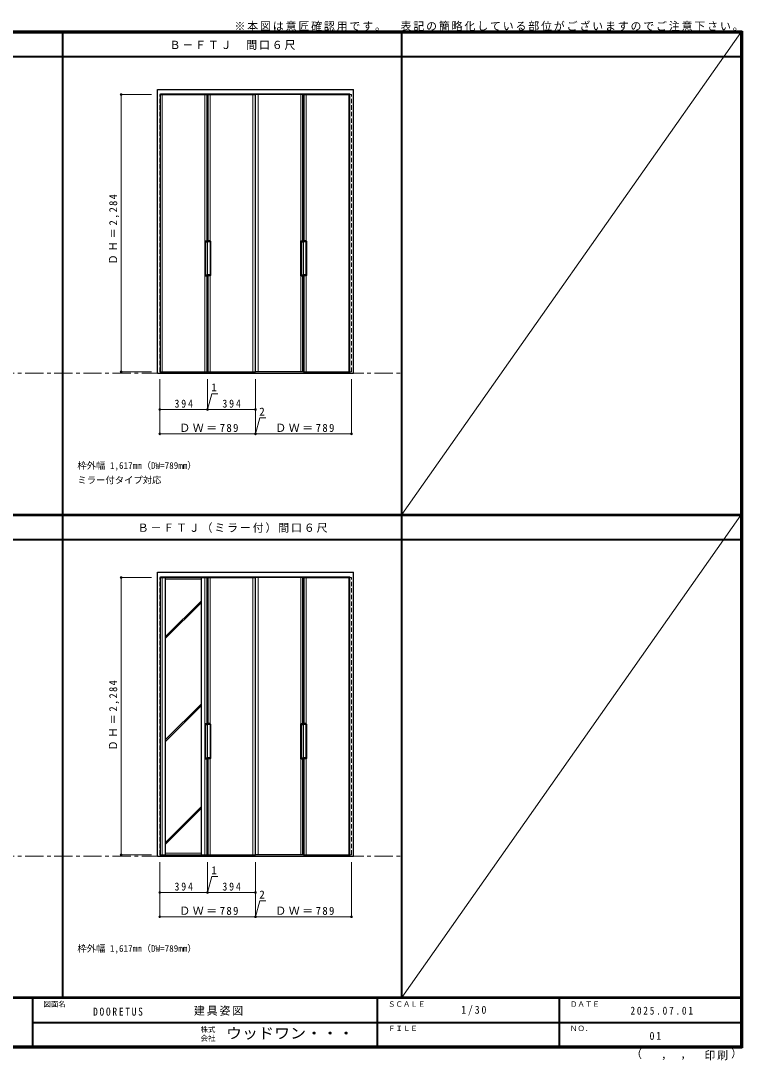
# Model space of a CAD drawing. Units: millimetres at full size, sheet at 1:30; details may follow other scales. Extents: x -6000 to 5700, y -4307 to 4260.
# Drawn here: x -246 to 5700, y -4307 to 4260 of the extents above; entities that cross this region are included whole.
import ezdxf
from ezdxf.enums import TextEntityAlignment as Align

# ---------------------------------------------------------------- set-up
doc = ezdxf.new("R2010")
doc.units = ezdxf.units.MM
doc.header["$LTSCALE"] = 30
doc.header["$PDMODE"] = 32
doc.header["$PDSIZE"] = 15
doc.linetypes.add('CHAIN1', pattern=[8, 5, -1, 1, -1])
doc.linetypes.add('DASHED1', pattern=[1.8, 1.2, -0.6])
for name, color, linetype, lineweight in [('0-1_通り芯', 7, 'CHAIN1', 18), ('0-2_扉', 3, 'Continuous', 25), ('0-3_仕上げ', 7, 'Continuous', 18), ('0-4_枠', 3, 'Continuous', 25), ('0-B_寸法', 4, 'Continuous', 9), ('0-C_ハッチ', 4, 'Continuous', 9), ('F-1_枠', 6, 'Continuous', 40), ('F-A_文字', 7, 'Continuous', 18)]:
    doc.layers.add(name, color=color, linetype=linetype, lineweight=lineweight)
doc.layers.add('0-A_文字', color=7, linetype='Continuous')
doc.styles.add('ＭＳ ゴシック', font='')
doc.styles.get('ＭＳ ゴシック').set_extended_font_data('MS Gothic')

msp = doc.modelspace()

# ---------------------------------------------------------------- linework, layer by layer
at = {"layer": '0-1_通り芯'}
for p, q in [((-5490, 1356), (2895, 1356)), ((-5490, -2624.5), (2895, -2624.5))]:
    msp.add_line(p, q, dxfattribs=at)
at = {"layer": '0-2_扉', "color": 4, "linetype": 'DASHED1', "lineweight": 9}
for p, q in [((898.5, 1367.5), (898.5, 3651.5)), ((904, 3651.5), (898.5, 3651.5)), ((2467, 3651.5), (2478.5, 3651.5)), ((2478.5, 1367.5), (2478.5, 3651.5)), ((904, 1367.5), (898.5, 1367.5)), ((2467, 1367.5), (2478.5, 1367.5)), ((898.5, -2613), (898.5, -329)), ((904, -329), (898.5, -329)), ((2467, -329), (2478.5, -329)), ((2478.5, -2613), (2478.5, -329)), ((904, -2613), (898.5, -2613)), ((2467, -2613), (2478.5, -2613))]:
    msp.add_line(p, q, dxfattribs=at)
at = {"layer": '0-2_扉'}
for p, q in [((904, 3651.5), (1292.5, 3651.5)), ((1288.5, 2447.5), (1288.5, 3651.5)), ((1292.5, 1367.5), (1292.5, 3651.5)), ((1293.5, 1367.5), (1293.5, 3651.5)), ((1293.5, 3651.5), (1687.5, 3651.5)), ((1297.5, 2447.5), (1297.5, 3651.5)), ((1687.5, 1367.5), (1687.5, 3651.5)), ((1689.5, 1367.5), (1689.5, 3651.5)), ((2083.5, 3651.5), (1689.5, 3651.5)), ((2079.5, 2447.5), (2079.5, 3651.5)), ((2083.5, 1367.5), (2083.5, 3651.5)), ((2084.5, 1367.5), (2084.5, 3651.5)), ((2084.5, 3651.5), (2467, 3651.5)), ((2088.5, 2447.5), (2088.5, 3651.5)), ((1269.5, 2444.5), (1269.5, 2160.5)), ((1272.5, 2447.5), (1292.5, 2447.5)), ((1272.5, 2436.5), (1272.5, 2168.5)), ((1275.5, 2439.5), (1289.5, 2439.5)), ((1292.5, 2447.5), (1292.5, 2442.5)), ((1292.5, 2442.5), (1292.5, 2444)), ((1292.5, 2442.5), (1292.5, 2444)), ((1313.5, 2447.5), (1293.5, 2447.5)), ((1293.5, 2447.5), (1293.5, 2442.5)), ((1293.5, 2442.5), (1293.5, 2444)), ((1293.5, 2442.5), (1293.5, 2444)), ((1310.5, 2439.5), (1296.5, 2439.5)), ((1313.5, 2436.5), (1313.5, 2168.5)), ((1316.5, 2444.5), (1316.5, 2160.5)), ((2060.5, 2444.5), (2060.5, 2160.5)), ((2063.5, 2447.5), (2083.5, 2447.5)), ((2063.5, 2436.5), (2063.5, 2168.5)), ((2066.5, 2439.5), (2080.5, 2439.5)), ((2083.5, 2447.5), (2083.5, 2442.5)), ((2083.5, 2442.5), (2083.5, 2444)), ((2083.5, 2442.5), (2083.5, 2444)), ((2104.5, 2447.5), (2084.5, 2447.5)), ((2084.5, 2447.5), (2084.5, 2442.5)), ((2084.5, 2442.5), (2084.5, 2444)), ((2084.5, 2442.5), (2084.5, 2444)), ((2101.5, 2439.5), (2087.5, 2439.5)), ((2104.5, 2436.5), (2104.5, 2168.5)), ((2107.5, 2444.5), (2107.5, 2160.5)), ((1272.5, 2157.5), (1292.5, 2157.5)), ((1275.5, 2165.5), (1289.5, 2165.5)), ((1288.5, 1367.5), (1288.5, 2157.5)), ((1292.5, 2162.5), (1292.5, 2161)), ((1292.5, 2162.5), (1292.5, 2161)), ((1292.5, 2162.5), (1292.5, 2161)), ((1292.5, 2157.5), (1292.5, 2162.5)), ((1293.5, 2162.5), (1293.5, 2161)), ((1293.5, 2162.5), (1293.5, 2161)), ((1293.5, 2162.5), (1293.5, 2161)), ((1293.5, 2157.5), (1293.5, 2162.5)), ((1313.5, 2157.5), (1293.5, 2157.5)), ((1310.5, 2165.5), (1296.5, 2165.5)), ((1297.5, 1367.5), (1297.5, 2157.5)), ((2063.5, 2157.5), (2083.5, 2157.5)), ((2066.5, 2165.5), (2080.5, 2165.5)), ((2079.5, 1367.5), (2079.5, 2157.5)), ((2083.5, 2162.5), (2083.5, 2161)), ((2083.5, 2162.5), (2083.5, 2161)), ((2083.5, 2162.5), (2083.5, 2161)), ((2083.5, 2157.5), (2083.5, 2162.5)), ((2084.5, 2162.5), (2084.5, 2161)), ((2084.5, 2162.5), (2084.5, 2161)), ((2084.5, 2162.5), (2084.5, 2161)), ((2084.5, 2157.5), (2084.5, 2162.5)), ((2104.5, 2157.5), (2084.5, 2157.5)), ((2101.5, 2165.5), (2087.5, 2165.5)), ((2088.5, 1367.5), (2088.5, 2157.5)), ((904, 1367.5), (1292.5, 1367.5)), ((1293.5, 1367.5), (1687.5, 1367.5)), ((2083.5, 1367.5), (1689.5, 1367.5)), ((2084.5, 1367.5), (2467, 1367.5)), ((904, -329), (1292.5, -329)), ((947.5, -2613), (947.5, -329)), ((1243.5, -2613), (1243.5, -329)), ((1288.5, -1533), (1288.5, -329)), ((1292.5, -2613), (1292.5, -329)), ((1293.5, -2613), (1293.5, -329)), ((1293.5, -329), (1687.5, -329)), ((1297.5, -1533), (1297.5, -329)), ((1687.5, -2613), (1687.5, -329)), ((1689.5, -2613), (1689.5, -329)), ((2083.5, -329), (1689.5, -329)), ((2079.5, -1533), (2079.5, -329)), ((2083.5, -2613), (2083.5, -329)), ((2084.5, -2613), (2084.5, -329)), ((2084.5, -329), (2467, -329)), ((2088.5, -1533), (2088.5, -329)), ((1269.5, -1536), (1269.5, -1820)), ((1272.5, -1533), (1292.5, -1533)), ((1275.5, -1541), (1289.5, -1541)), ((1292.5, -1533), (1292.5, -1538)), ((1292.5, -1538), (1292.5, -1536.5)), ((1292.5, -1538), (1292.5, -1536.5)), ((1313.5, -1533), (1293.5, -1533)), ((1293.5, -1533), (1293.5, -1538)), ((1293.5, -1538), (1293.5, -1536.5)), ((1293.5, -1538), (1293.5, -1536.5)), ((1310.5, -1541), (1296.5, -1541)), ((1316.5, -1536), (1316.5, -1820)), ((2060.5, -1536), (2060.5, -1820)), ((2063.5, -1533), (2083.5, -1533)), ((2066.5, -1541), (2080.5, -1541)), ((2083.5, -1533), (2083.5, -1538)), ((2083.5, -1538), (2083.5, -1536.5)), ((2083.5, -1538), (2083.5, -1536.5)), ((2104.5, -1533), (2084.5, -1533)), ((2084.5, -1533), (2084.5, -1538)), ((2084.5, -1538), (2084.5, -1536.5)), ((2084.5, -1538), (2084.5, -1536.5)), ((2101.5, -1541), (2087.5, -1541)), ((2107.5, -1536), (2107.5, -1820)), ((1272.5, -1544), (1272.5, -1812)), ((1313.5, -1544), (1313.5, -1812)), ((2063.5, -1544), (2063.5, -1812)), ((2104.5, -1544), (2104.5, -1812)), ((1272.5, -1823), (1292.5, -1823)), ((1275.5, -1815), (1289.5, -1815)), ((1288.5, -2613), (1288.5, -1823)), ((1292.5, -1818), (1292.5, -1819.5)), ((1292.5, -1818), (1292.5, -1819.5)), ((1292.5, -1818), (1292.5, -1819.5)), ((1292.5, -1823), (1292.5, -1818)), ((1293.5, -1818), (1293.5, -1819.5)), ((1293.5, -1818), (1293.5, -1819.5)), ((1293.5, -1818), (1293.5, -1819.5)), ((1293.5, -1823), (1293.5, -1818)), ((1313.5, -1823), (1293.5, -1823)), ((1310.5, -1815), (1296.5, -1815)), ((1297.5, -2613), (1297.5, -1823)), ((2063.5, -1823), (2083.5, -1823)), ((2066.5, -1815), (2080.5, -1815)), ((2079.5, -2613), (2079.5, -1823)), ((2083.5, -1818), (2083.5, -1819.5)), ((2083.5, -1818), (2083.5, -1819.5)), ((2083.5, -1818), (2083.5, -1819.5)), ((2083.5, -1823), (2083.5, -1818)), ((2084.5, -1818), (2084.5, -1819.5)), ((2084.5, -1818), (2084.5, -1819.5)), ((2084.5, -1818), (2084.5, -1819.5)), ((2084.5, -1823), (2084.5, -1818)), ((2104.5, -1823), (2084.5, -1823)), ((2101.5, -1815), (2087.5, -1815)), ((2088.5, -2613), (2088.5, -1823)), ((904, -2613), (1292.5, -2613)), ((1293.5, -2613), (1687.5, -2613)), ((2083.5, -2613), (1689.5, -2613)), ((2084.5, -2613), (2467, -2613))]:
    msp.add_line(p, q, dxfattribs=at)
for centre, start, end in [((1272.5, 2444.5), 90, 180), ((1275.5, 2436.5), 90, 180), ((1289.5, 2442.5), 270, 0), ((1296.5, 2442.5), 180, 270), ((1310.5, 2436.5), 0, 90), ((1313.5, 2444.5), 0, 90), ((2063.5, 2444.5), 90, 180), ((2066.5, 2436.5), 90, 180), ((2080.5, 2442.5), 270, 0), ((2087.5, 2442.5), 180, 270), ((2101.5, 2436.5), 0, 90), ((2104.5, 2444.5), 0, 90), ((1272.5, 2160.5), 180, 270), ((1275.5, 2168.5), 180, 270), ((1289.5, 2162.5), 0, 90), ((1296.5, 2162.5), 90, 180), ((1310.5, 2168.5), 270, 0), ((1313.5, 2160.5), 270, 0), ((2063.5, 2160.5), 180, 270), ((2066.5, 2168.5), 180, 270), ((2080.5, 2162.5), 0, 90), ((2087.5, 2162.5), 90, 180), ((2101.5, 2168.5), 270, 0), ((2104.5, 2160.5), 270, 0), ((1272.5, -1536), 90, 180), ((1275.5, -1544), 90, 180), ((1289.5, -1538), 270, 0), ((1296.5, -1538), 180, 270), ((1310.5, -1544), 0, 90), ((1313.5, -1536), 0, 90), ((2063.5, -1536), 90, 180), ((2066.5, -1544), 90, 180), ((2080.5, -1538), 270, 0), ((2087.5, -1538), 180, 270), ((2101.5, -1544), 0, 90), ((2104.5, -1536), 0, 90), ((1272.5, -1820), 180, 270), ((1275.5, -1812), 180, 270), ((1289.5, -1818), 0, 90), ((1296.5, -1818), 90, 180), ((1310.5, -1812), 270, 0), ((1313.5, -1820), 270, 0), ((2063.5, -1820), 180, 270), ((2066.5, -1812), 180, 270), ((2080.5, -1818), 0, 90), ((2087.5, -1818), 90, 180), ((2101.5, -1812), 270, 0), ((2104.5, -1820), 270, 0)]:
    msp.add_arc(centre, 3, start, end, dxfattribs=at)
at = {"layer": '0-3_仕上げ'}
for p, q in [((919.5, 1367.5), (919.5, 3651.5)), ((1271.5, 2447.33), (1271.5, 3651.5)), ((1314.5, 2447.33), (1314.5, 3651.5)), ((1666.5, 1367.5), (1666.5, 3651.5)), ((1710.5, 1367.5), (1710.5, 3651.5)), ((2062.5, 2447.33), (2062.5, 3651.5)), ((2105.5, 2447.33), (2105.5, 3651.5)), ((2457.5, 1367.5), (2457.5, 3651.5)), ((1271.5, 1367.5), (1271.5, 2157.5)), ((1314.5, 1367.5), (1314.5, 2157.5)), ((2062.5, 1367.5), (2062.5, 2157.5)), ((2105.5, 1367.5), (2105.5, 2157.5)), ((919.5, -2613), (919.5, -329)), ((947.5, -341), (1243.5, -341)), ((1271.5, -1533.17), (1271.5, -329)), ((1314.5, -1533.17), (1314.5, -329)), ((1666.5, -2613), (1666.5, -329)), ((1710.5, -2613), (1710.5, -329)), ((2062.5, -1533.17), (2062.5, -329)), ((2105.5, -1533.17), (2105.5, -329)), ((2457.5, -2613), (2457.5, -329)), ((1271.5, -2613), (1271.5, -1823)), ((1314.5, -2613), (1314.5, -1823)), ((2062.5, -2613), (2062.5, -1823)), ((2105.5, -2613), (2105.5, -1823)), ((947.5, -2601), (1243.5, -2601))]:
    msp.add_line(p, q, dxfattribs=at)
at = {"layer": '0-4_枠'}
for p, q in [((880, 1356), (880, 3695)), ((880, 3695), (2497, 3695)), ((2497, 1356), (2497, 3695)), ((904, 1356), (904, 3659)), ((904, 3659), (2467, 3659)), ((2467, 1356), (2467, 3659)), ((880, 1356), (2497, 1356)), ((880, -2624.5), (880, -285.5)), ((880, -285.5), (2497, -285.5)), ((904, -2624.5), (904, -321.5)), ((904, -321.5), (2467, -321.5)), ((2467, -2624.5), (2467, -321.5)), ((2497, -2624.5), (2497, -285.5)), ((880, -2624.5), (2497, -2624.5))]:
    msp.add_line(p, q, dxfattribs=at)
at = {"layer": '0-B_寸法'}
for p, q in [((580, 3651.5), (830, 3651.5)), ((580, 3651.5), (580, 1367.5)), ((580, 1367.5), (830, 1367.5)), ((898.5, 856), (898.5, 1306)), ((1292.5, 1056), (1292.5, 1306)), ((1293.5, 1056), (1293.5, 1306)), ((1687.5, 856), (1687.5, 1306)), ((1689.5, 856), (1689.5, 1306)), ((2478.5, 856), (2478.5, 1306)), ((1293, 1056), (1327.95, 1186.43)), ((1327.95, 1186.43), (1378.73, 1186.43)), ((898.5, 1056), (1292.5, 1056)), ((1292.5, 1056), (1293.5, 1056)), ((1293.5, 1056), (1687.5, 1056)), ((1688.5, 856), (1723.45, 986.43)), ((1723.45, 986.43), (1774.23, 986.43)), ((898.5, 856), (1687.5, 856)), ((1687.5, 856), (1689.5, 856)), ((1689.5, 856), (2478.5, 856)), ((580, -329), (830, -329)), ((580, -329), (580, -2613)), ((580, -2613), (830, -2613)), ((898.5, -3124.5), (898.5, -2674.5)), ((1292.5, -2924.5), (1292.5, -2674.5)), ((1293.5, -2924.5), (1293.5, -2674.5)), ((1687.5, -3124.5), (1687.5, -2674.5)), ((1689.5, -3124.5), (1689.5, -2674.5)), ((2478.5, -3124.5), (2478.5, -2674.5)), ((1293, -2924.5), (1327.95, -2794.07)), ((1327.95, -2794.07), (1378.73, -2794.07)), ((898.5, -2924.5), (1292.5, -2924.5)), ((1292.5, -2924.5), (1293.5, -2924.5)), ((1293.5, -2924.5), (1687.5, -2924.5)), ((1688.5, -3124.5), (1723.45, -2994.07)), ((1723.45, -2994.07), (1774.23, -2994.07)), ((898.5, -3124.5), (1687.5, -3124.5)), ((1687.5, -3124.5), (1689.5, -3124.5)), ((1689.5, -3124.5), (2478.5, -3124.5))]:
    msp.add_line(p, q, dxfattribs=at)
at = {"layer": '0-B_寸法', "color": 7}
for p in [(580, 3651.5), (580, 1367.5), (898.5, 1056), (1292.5, 1056), (1293.5, 1056), (1687.5, 1056), (898.5, 856), (1687.5, 856), (1689.5, 856), (2478.5, 856), (580, -329), (580, -2613), (898.5, -2924.5), (1292.5, -2924.5), (1293.5, -2924.5), (1687.5, -2924.5), (898.5, -3124.5), (1687.5, -3124.5), (1689.5, -3124.5), (2478.5, -3124.5)]:
    msp.add_point(p, dxfattribs=at)
at = {"layer": '0-C_ハッチ'}
for p, q in [((947.5, -815.28), (1243.5, -519.28)), ((947.5, -829.42), (1243.5, -533.42)), ((947.5, -1664.81), (1243.5, -1368.81)), ((947.5, -1678.95), (1243.5, -1382.95)), ((947.5, -2512.34), (1243.5, -2216.34)), ((947.5, -2526.48), (1243.5, -2230.48))]:
    msp.add_line(p, q, dxfattribs=at)
at = {"layer": 'F-1_枠'}
for p, q in [((-6000, 4175), (5700, 4175)), ((-6000, 4170), (5700, 4170)), ((-6000, 4165), (5700, 4165)), ((100, -3790), (100, 4175)), ((2895, -3790), (2895, 4175)), ((5690, 4175), (5690, -4205)), ((5695, 4175), (5695, -4205)), ((5700, 4175), (5700, -4205)), ((-6000, 3965), (5690, 3965)), ((-5990, 190.5), (5690, 190.5)), ((-5990, 187.5), (5690, 187.5)), ((-5990, 184.5), (5690, 184.5)), ((-5990, -15.5), (5690, -15.5)), ((5700, -3790), (-6000, -3790)), ((5700, -3795), (-6000, -3795)), ((-150, -3795), (-150, -4195)), ((2690, -3795), (2690, -4195)), ((4190, -3795), (4190, -4195)), ((-150, -3995), (5690, -3995.01)), ((5700, -4195), (-6000, -4195)), ((5700, -4200), (-6000, -4200)), ((5700, -4205), (-6000, -4205))]:
    msp.add_line(p, q, dxfattribs=at)
at = {"layer": 'F-A_文字'}
for p, q in [((5690, 4165), (2895, 190.5)), ((5690, 184.5), (2895, -3790))]:
    msp.add_line(p, q, dxfattribs=at)

# ---------------------------------------------------------------- texts
at = {"layer": '0-A_文字', "style": 'ＭＳ ゴシック'}
for s, p in [('枠外幅 1,617mm（DW=789mm）', (220, 550.5)), ('ミラー付タイプ対応', (220, 430.5)), ('枠外幅 1,617mm（DW=789mm）', (220, -3430))]:
    msp.add_text(s, height=54.99, dxfattribs=at).set_placement(p, align=Align.BOTTOM_LEFT)
at = {"layer": '0-A_文字', "char_height": 65.98, "attachment_point": 7, "style": 'ＭＳ ゴシック'}
for s, insert in [('\\T1.17;※本図は意匠確認用です。\u3000表記の簡略化している部位がございますのでご注意下さい。', (1515, 4175)), ('\\T1.17;Ｂ－ＦＴＪ\u3000間口６尺', (980, 4020)), ('\\T1.17;Ｂ－ＦＴＪ（ミラー付）間口６尺', (717.5, 39.5))]:
    msp.add_mtext(s, dxfattribs=dict(at, insert=insert))
at = {"layer": '0-B_寸法', "color": 7, "style": 'ＭＳ ゴシック'}
for s, height, p in [('1', 65.98, (1324.2, 1186.43)), ('2', 65.98, (1719.7, 986.43)), ('1', 65.98, (1324.2, -2794.07)), ('2', 65.98, (1719.7, -2994.07)), ('図面名', 43.99, (-60, -3880))]:
    msp.add_text(s, height=height, dxfattribs=at).set_placement(p, align=Align.BOTTOM_LEFT)
at = {"layer": '0-B_寸法', "color": 7, "char_height": 65.98, "attachment_point": 7, "rotation": 90, "style": 'ＭＳ ゴシック'}
for insert in [(565, 2250.5), (565, -1756)]:
    msp.add_mtext('\\T1.26;\\W0.95;ＤＨ＝2,284', dxfattribs=dict(at, insert=insert))
at = {"layer": '0-B_寸法', "color": 7, "char_height": 65.98, "attachment_point": 7, "style": 'ＭＳ ゴシック'}
for s, insert in [('\\T1.38;\\W0.9;394', (1020.5, 1071)), ('\\T1.38;\\W0.9;394', (1415.5, 1071)), ('\\T1.23;ＤＷ＝789', (1060.5, 871)), ('\\T1.23;ＤＷ＝789', (1851.5, 871)), ('\\T1.38;\\W0.9;394', (1020.5, -2909.5)), ('\\T1.38;\\W0.9;394', (1415.5, -2909.5)), ('\\T1.23;ＤＷ＝789', (1060.5, -3109.5)), ('\\T1.23;ＤＷ＝789', (1851.5, -3109.5))]:
    msp.add_mtext(s, dxfattribs=dict(at, insert=insert))
at = {"layer": 'F-A_文字', "style": 'ＭＳ ゴシック'}
for s, height, p in [('ＳＣＡＬＥ', 43.99, (2780, -3880)), ('ＤＡＴＥ', 43.99, (4280, -3880)), ('株式', 43.99, (1235, -4089)), ('ＦＩＬＥ', 43.99, (2780, -4080)), ('ＮＯ．', 43.99, (4280, -4080)), ('会社', 43.99, (1235, -4161)), ('（', 65.98, (4784.03, -4308.31)), (',', 65.98, (5031.28, -4308.31)), (',', 65.98, (5190.2, -4305.53)), ('）', 65.98, (5608.4, -4304.13))]:
    msp.add_text(s, height=height, dxfattribs=at).set_placement(p, align=Align.BOTTOM_LEFT)
at = {"layer": 'F-A_文字', "style": 'ＭＳ ゴシック', "width": 1.1}
msp.add_text('ウッドワン・・・', height=87.98, dxfattribs=at).set_placement((1445, -4155), align=Align.BOTTOM_LEFT)
at = {"layer": 'F-A_文字', "char_height": 65.98, "attachment_point": 7, "style": 'ＭＳ ゴシック'}
for s, insert in [('\\T1.38;\\W0.9;1/30', (3383.75, -3940)), ('\\T1.39;\\W0.85;DOORETUS', (350, -3940.79)), ('\\T1.17;建具姿図', (1180.42, -3940)), ('\\T1.39;\\W0.85;2025.07.01', (4778.75, -3932.5)), ('\\T1.36;\\W0.9;01', (4936.25, -4140)), ('\\T1.17;印刷', (5388.15, -4306.92))]:
    msp.add_mtext(s, dxfattribs=dict(at, insert=insert))

doc.saveas('drawing.dxf')
